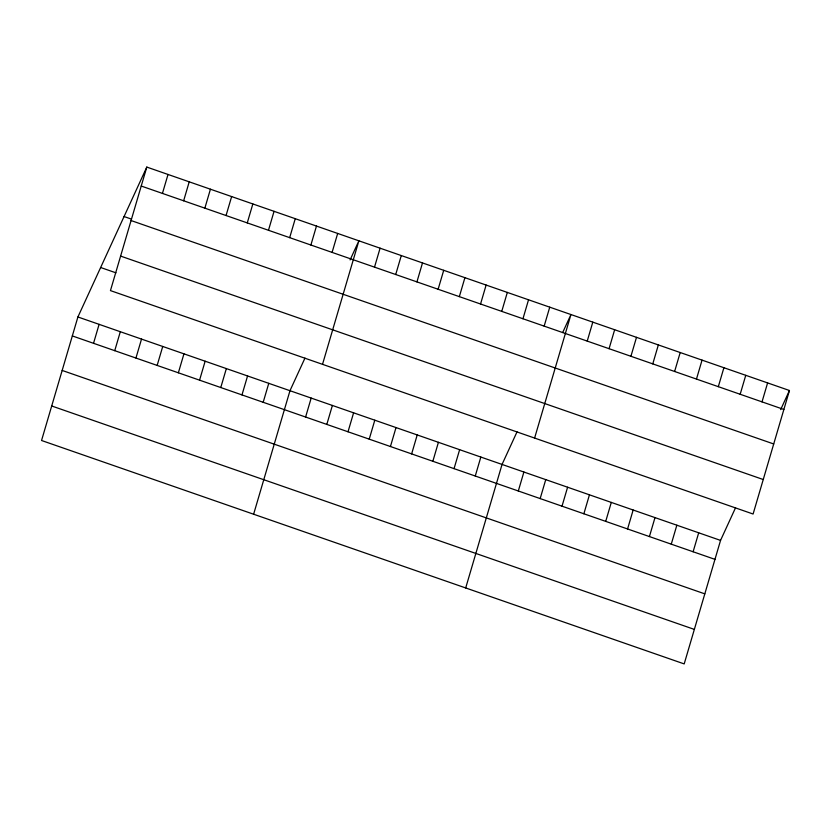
<?xml version="1.0" encoding="UTF-8"?>
<svg xmlns="http://www.w3.org/2000/svg" width="831" height="831" viewBox="0 0 831 831"><rect width="100%" height="100%" fill="white"/><g stroke="black" fill="none" stroke-linecap="round" stroke-linejoin="round"><path stroke-width="1.25" d="M146.807 167.083L110.45 290.601L753.094 514.025L789.45 390.508L146.807 167.083L77.906 316.975L41.55 440.492L684.193 663.917L720.55 540.399L735.528 507.803M93.529 343.307L99.107 324.339M114.74 350.672L120.318 331.714M162.44 193.415L168.018 174.458M135.941 358.047L141.53 339.09M183.641 200.79L189.219 181.823M157.152 365.422L162.731 346.465M204.852 208.155L210.43 189.198M178.364 372.797L183.942 353.84M226.053 215.53L231.641 196.573M199.565 380.172L205.143 361.205M247.264 222.905L252.842 203.948M220.776 387.537L226.354 368.58M268.475 230.28L274.053 211.323M241.977 394.912L247.565 375.955M289.676 237.656L295.254 218.688M263.188 402.287L268.766 383.33M310.887 245.031L316.466 226.063M253.621 514.223L289.977 390.705L304.967 358.099M332.088 252.395L337.677 233.438M305.6 417.037L311.178 398.07M322.521 364.331L358.878 240.813L350.09 259.926M326.812 424.412L332.39 405.445M374.511 267.146L380.089 248.189M348.012 431.777L353.601 412.82M395.712 274.521L401.29 255.564M369.224 439.152L374.802 420.195M416.923 281.896L422.501 262.928M390.435 446.527L396.013 427.57M438.124 289.261L443.712 270.304M411.636 453.903L417.214 434.945M459.335 296.636L464.913 277.679M432.847 461.278L438.425 442.31M480.547 304.011L486.125 285.054M454.048 468.642L459.636 449.685M501.747 311.386L507.326 292.429M475.259 476.018L480.837 457.06M522.959 318.761L528.537 299.794M465.692 587.953L502.049 464.436L517.038 431.829M544.16 326.126L549.748 307.169M518.315 490.986L523.894 472.029M534.603 438.062L570.949 314.544L562.68 332.535M540.171 498.59L545.749 479.622M587.226 341.105L592.804 322.137M562.016 506.183L567.594 487.226M609.071 348.698L614.649 329.741M583.871 513.776L589.449 494.819M630.916 356.291L636.504 337.334M605.716 521.38L611.294 502.412M652.771 363.895L658.349 344.927M627.571 528.973L633.149 510.016M674.616 371.488L680.205 352.531M649.416 536.566L654.994 517.609M696.471 379.081L702.05 360.124M671.261 544.17L676.85 525.202M718.316 386.685L723.905 367.718M693.116 551.763L698.694 532.806M740.172 394.278L745.75 375.321M762.017 401.872L767.605 382.914M780.662 409.621L789.45 390.508M141.228 186.04L783.872 409.465M124.068 216.548L131.142 219M131.069 220.547L773.713 443.972M120.609 256.093L763.253 479.529M100.644 267.509L115.956 272.828M77.906 316.975L720.55 540.399M72.328 335.932L714.961 559.356M62.169 370.439L704.813 593.864M51.709 405.985L694.352 629.41"/></g></svg>
